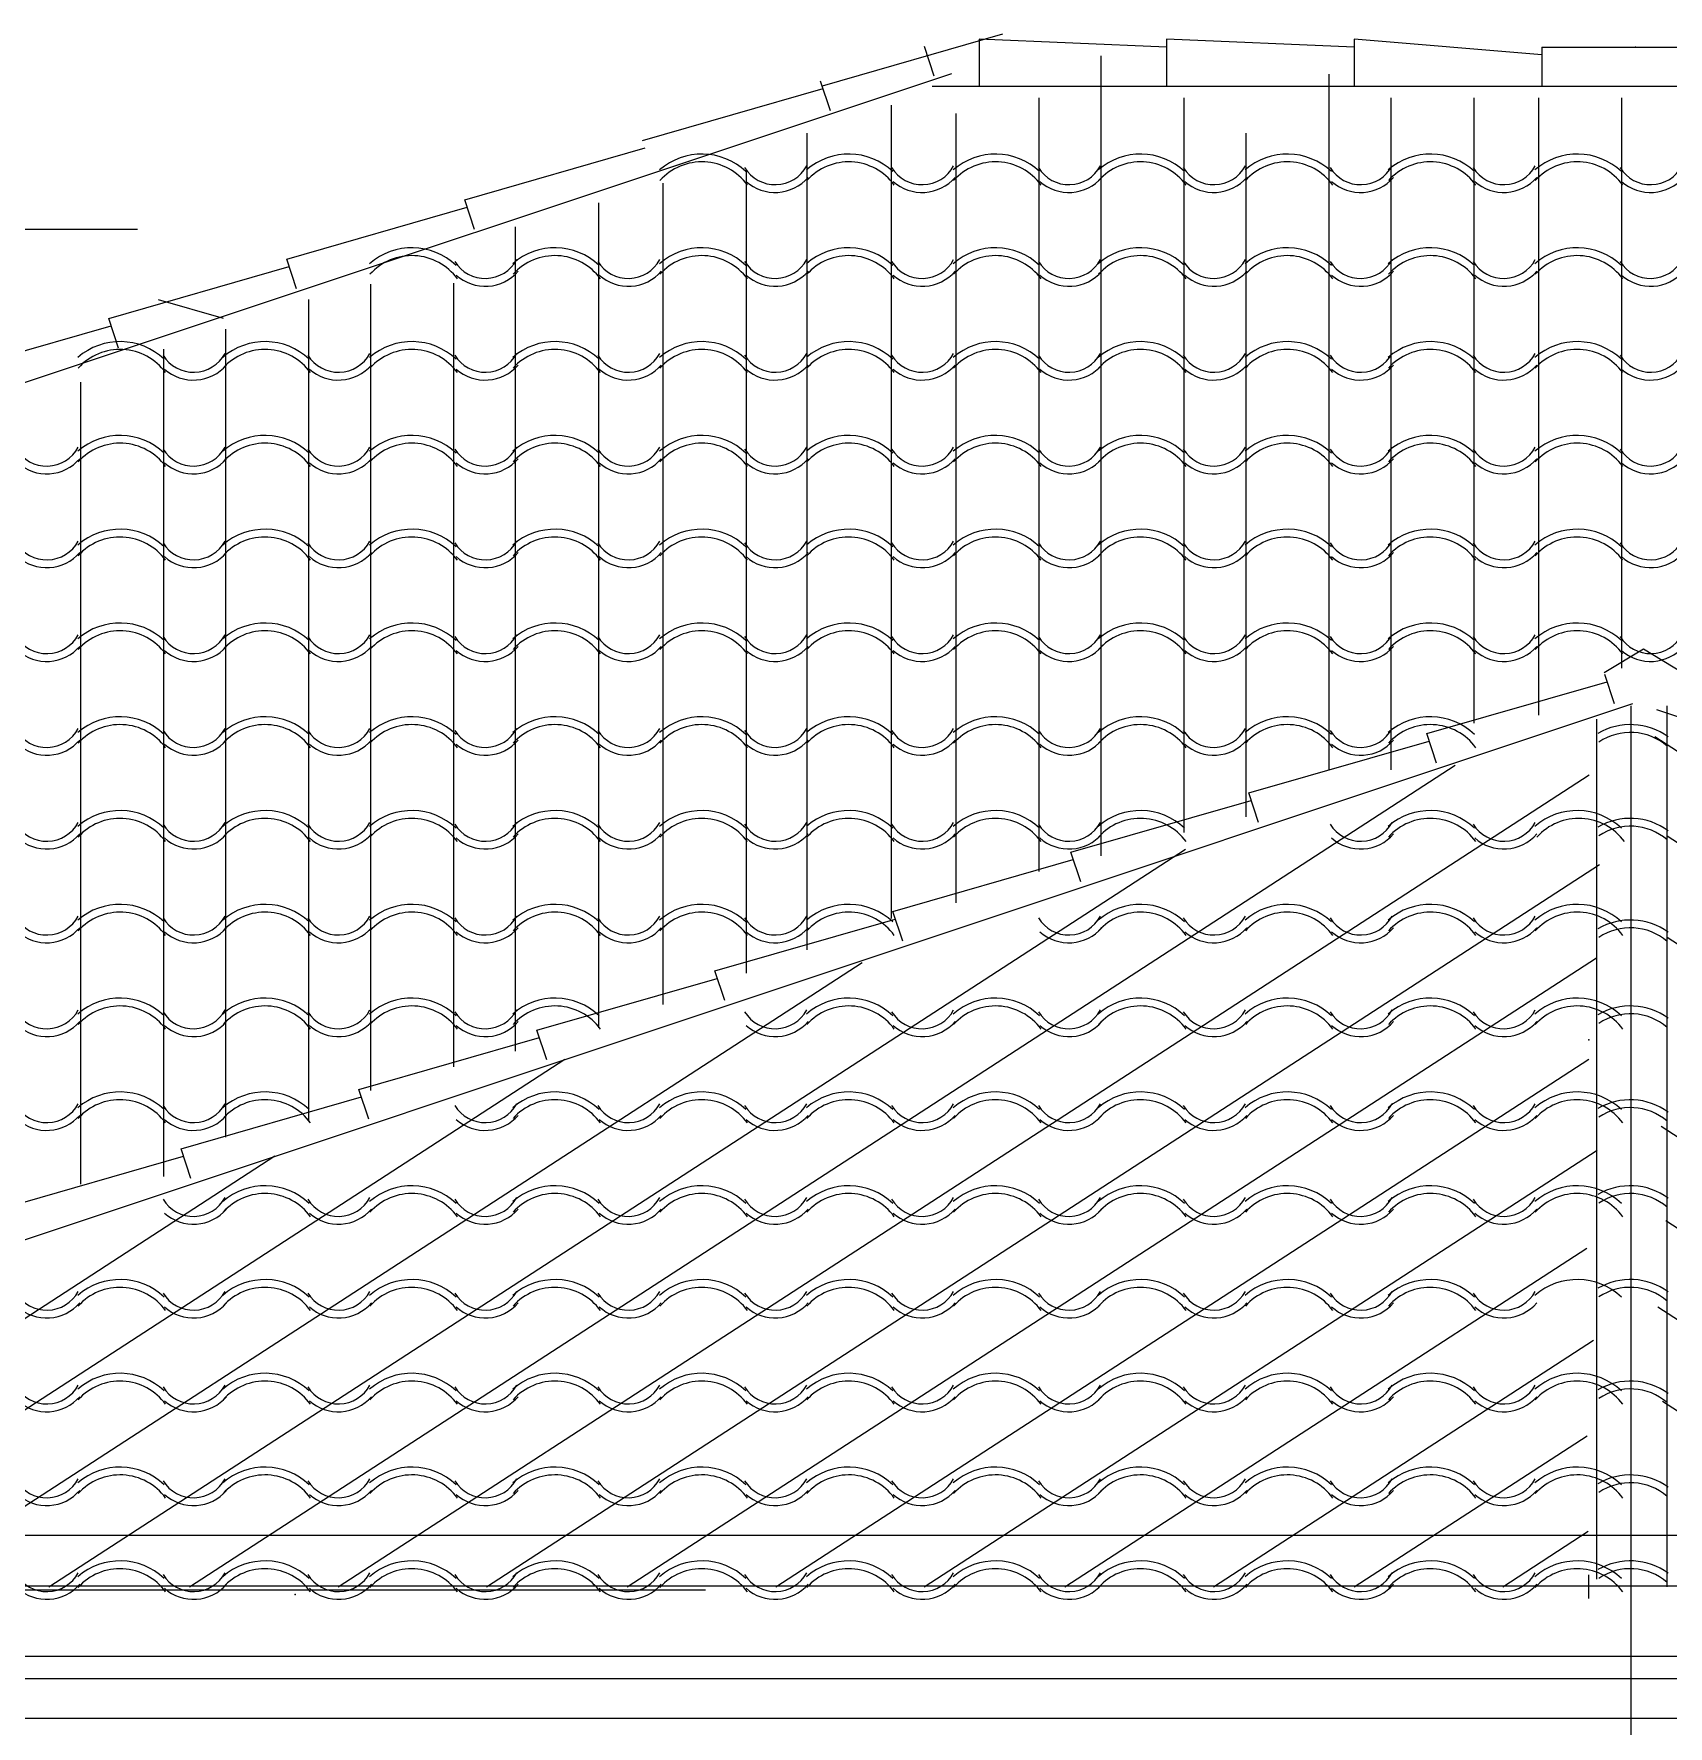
# Model space of a CAD drawing. Extents: x -92740 to -63661, y -15771 to -4391.
# Drawn here: x -90605.4 to -90448.6, y -9656 to -9493.6 of the extents above; entities that cross this region are included whole.
import ezdxf

# ---------------------------------------------------------------- set-up
doc = ezdxf.new("R2010")
doc.units = 0
doc.header["$MEASUREMENT"] = 0
doc.layers.add('ELEVATIONS', color=7, linetype='Continuous')
doc.layers.add('ROOFTILE', color=7, linetype='Continuous')

msp = doc.modelspace()

# ---------------------------------------------------------------- linework, layer by layer
at = {"layer": 'ELEVATIONS', "color": 1, "linetype": 'Continuous', "ltscale": 18}
for p, q in [((-90529.78, -9498.6), (-90512.46, -9493.62)), ((-90519.04, -9497.68), (-90519.99, -9494.83)), ((-90496.75, -9494.89), (-90514.75, -9494.14)), ((-90514.75, -9494.14), (-90514.75, -9498.64)), ((-90478.75, -9494.89), (-90496.75, -9494.14)), ((-90496.75, -9494.14), (-90496.75, -9498.64)), ((-90460.75, -9495.64), (-90478.75, -9494.14)), ((-90478.75, -9494.14), (-90478.75, -9498.64)), ((-90460.75, -9494.89), (-90442.75, -9494.89)), ((-90460.75, -9494.89), (-90460.75, -9498.64)), ((-90954.97, -9643.28), (-90517.37, -9497.42)), ((-90529, -9501), (-90529.95, -9498.16)), ((-90547.03, -9503.85), (-90529.71, -9498.87)), ((-90519.25, -9498.64), (-90412, -9498.64)), ((-90564.1, -9509.54), (-90546.79, -9504.56)), ((-90563.15, -9512.39), (-90564.1, -9509.54)), ((-90581.18, -9515.23), (-90563.86, -9510.25)), ((-90598.25, -9520.92), (-90580.94, -9515.94)), ((-90580.23, -9518.08), (-90581.18, -9515.23)), ((-90587.25, -9520.92), (-90593.49, -9519.13)), ((-90597.31, -9523.77), (-90598.25, -9520.92)), ((-90615.33, -9526.62), (-90598.02, -9521.64)), ((-90454.75, -9554.89), (-90451, -9552.64)), ((-90451, -9552.64), (-90447.25, -9554.89)), ((-90453.76, -9557.92), (-90454.71, -9555.08)), ((-90471.79, -9560.77), (-90454.47, -9555.79)), ((-90708.22, -9643.28), (-90452, -9557.88)), ((-90452.21, -9558.1), (-90452.21, -9797.4)), ((-90448.75, -9558.1), (-90448.75, -9642.64)), ((-90455.5, -9559.39), (-90455.5, -9641.89)), ((-90359.92, -9588.4), (-90449.7, -9558.48)), ((-90488.86, -9566.46), (-90471.55, -9561.48)), ((-90470.84, -9563.61), (-90471.79, -9560.77)), ((-90487.92, -9569.31), (-90488.86, -9566.46)), ((-90505.94, -9572.15), (-90488.63, -9567.17)), ((-90523.02, -9577.84), (-90505.7, -9572.86)), ((-90504.99, -9575), (-90505.94, -9572.15)), ((-90540.09, -9583.54), (-90522.78, -9578.56)), ((-90522.07, -9580.69), (-90523.02, -9577.84)), ((-90557.17, -9589.23), (-90539.86, -9584.25)), ((-90539.14, -9586.38), (-90540.09, -9583.54)), ((-90574.25, -9594.92), (-90556.93, -9589.94)), ((-90556.22, -9592.08), (-90557.17, -9589.23)), ((-90591.32, -9600.61), (-90574.01, -9595.63)), ((-90573.3, -9597.77), (-90574.25, -9594.92)), ((-90608.4, -9606.31), (-90591.09, -9601.32)), ((-90590.37, -9603.46), (-90591.32, -9600.61)), ((-90356.22, -9642.57), (-90952.75, -9642.57)), ((-90356.22, -9649.31), (-90949.75, -9649.31)), ((-90946.74, -9651.44), (-90356.22, -9651.44)), ((-90356.22, -9655.27), (-90943, -9655.27))]:
    msp.add_line(p, q, dxfattribs=at)
at = {"layer": 'ELEVATIONS', "color": 1, "linetype": 'Continuous', "ltscale": 12}
msp.add_line((-90595.5, -9512.39), (-90682.5, -9512.39), dxfattribs=at)
at = {"layer": 'ELEVATIONS', "color": 7, "linetype": 'Continuous', "ltscale": 18}
for p, q in [((-90356.72, -9621.56), (-90449.89, -9561.08)), ((-90590.5, -9642.64), (-90469.05, -9563.8)), ((-90576.25, -9642.64), (-90456.2, -9564.71)), ((-90357.11, -9630.07), (-90448.73, -9570.6)), ((-90604, -9642.64), (-90494.95, -9571.85)), ((-90562, -9642.64), (-90455.22, -9573.32)), ((-90358.16, -9639.13), (-90448.72, -9580.34)), ((-90548.5, -9642.64), (-90455.51, -9582.27)), ((-90618.25, -9642.64), (-90525.95, -9582.72)), ((-90632.5, -9642.64), (-90554.49, -9592)), ((-90534.25, -9642.64), (-90456.24, -9592)), ((-90381.25, -9642.64), (-90449.29, -9598.47)), ((-90646, -9642.64), (-90582.31, -9601.29)), ((-90520, -9642.64), (-90455.44, -9600.73)), ((-90394.75, -9642.64), (-90448.84, -9607.52)), ((-90506.5, -9642.64), (-90456.42, -9610.13)), ((-90408.25, -9642.64), (-90449.6, -9615.79)), ((-90492.25, -9642.64), (-90455.78, -9618.96)), ((-90421.75, -9642.64), (-90449.15, -9624.85)), ((-90478.75, -9642.64), (-90456.41, -9628.14)), ((-90464.5, -9642.64), (-90456.3, -9637.31))]:
    msp.add_line(p, q, dxfattribs=at)
at = {"layer": 'ELEVATIONS', "color": 2, "linetype": 'Continuous', "ltscale": 18}
for p, q in [((-91067.19, -9637.67), (-89994.25, -9637.67)), ((-91081.72, -9642.92), (-90541, -9642.92))]:
    msp.add_line(p, q, dxfattribs=at)
at = {"layer": 'ELEVATIONS', "color": 1, "linetype": 'Continuous', "ltscale": 18}
for p in [(-90451.75, -9494.89), (-90456.25, -9590.14), (-90580.38, -9643.39)]:
    msp.add_point(p, dxfattribs=at)
at = {"layer": 'ROOFTILE', "color": 7, "linetype": 'Continuous', "ltscale": 18}
for p, q in [((-90503.03, -9572.5), (-90503.03, -9495.74)), ((-90481.15, -9564.25), (-90481.15, -9497.5)), ((-90508.97, -9574), (-90508.97, -9499.75)), ((-90495.06, -9570.25), (-90495.06, -9499.75)), ((-90475.21, -9564.25), (-90475.21, -9499.75)), ((-90467.24, -9559.75), (-90467.24, -9499.75)), ((-90461.04, -9559), (-90461.04, -9499.75)), ((-90453.07, -9554.5), (-90453.07, -9499.75)), ((-90523.14, -9578.5), (-90523.14, -9500.46)), ((-90516.94, -9577), (-90516.94, -9501.25)), ((-90531.25, -9581.5), (-90531.25, -9503.16)), ((-90489.12, -9568.75), (-90489.12, -9503.15)), ((-90545.04, -9586.75), (-90545.04, -9507.94)), ((-90537.07, -9583.75), (-90537.07, -9506.71)), ((-90551.24, -9589), (-90551.24, -9509.82)), ((-90559.21, -9591.25), (-90559.21, -9512.15)), ((-90573.12, -9595), (-90573.12, -9517.65)), ((-90565.15, -9592.75), (-90565.15, -9517.54)), ((-90579.06, -9598), (-90579.06, -9519.1)), ((-90587.03, -9599.5), (-90587.03, -9521.94)), ((-90592.97, -9603.25), (-90592.97, -9523.86)), ((-90600.94, -9604), (-90600.94, -9527.04)), ((-90456.25, -9643.75), (-90456.25, -9641.5))]:
    msp.add_line(p, q, dxfattribs=at)
for centre, radius, start, end in [((-90541.35, -9511.31), 6.16, 46.5154, 131.1465), ((-90541.35, -9511.31), 5.41, 36.0644, 138.0128), ((-90534.31, -9504.65), 3.44, 211.6504, 331.6052), ((-90527.25, -9511.31), 6.16, 46.5154, 131.1465), ((-90527.25, -9511.31), 5.41, 36.0644, 138.0128), ((-90520.21, -9504.65), 3.44, 211.6504, 331.6052), ((-90513.17, -9511.31), 6.16, 46.5154, 131.1465), ((-90513.17, -9511.31), 5.41, 36.0644, 138.0128), ((-90506.12, -9504.65), 3.44, 211.6504, 331.6052), ((-90499.26, -9511.31), 6.16, 46.5154, 131.1465), ((-90499.26, -9511.31), 5.41, 36.0644, 138.0128), ((-90492.22, -9504.65), 3.44, 211.6504, 331.6052), ((-90485.17, -9511.31), 6.16, 46.5154, 131.1465), ((-90485.17, -9511.31), 5.41, 36.0644, 138.0128), ((-90478.13, -9504.65), 3.44, 211.6504, 331.6052), ((-90471.44, -9511.31), 6.16, 46.5154, 131.1465), ((-90471.44, -9511.31), 5.41, 36.0644, 138.0128), ((-90464.4, -9504.65), 3.44, 211.6504, 331.6052), ((-90457.35, -9511.31), 6.16, 46.5154, 131.1465), ((-90457.35, -9511.31), 5.41, 36.0644, 138.0128), ((-90450.31, -9504.65), 3.44, 211.6504, 331.6052), ((-90534.31, -9504.65), 4.19, 228.3381, 319.0707), ((-90520.21, -9504.65), 4.19, 228.3381, 319.0707), ((-90506.12, -9504.65), 4.19, 228.3381, 319.0707), ((-90492.22, -9504.65), 4.19, 228.3381, 319.0707), ((-90478.13, -9504.65), 4.19, 228.3381, 319.0707), ((-90464.4, -9504.65), 4.19, 228.3381, 319.0707), ((-90450.31, -9504.65), 4.19, 228.3381, 319.0707), ((-90569.17, -9520.31), 6.16, 46.5154, 131.1465), ((-90555.44, -9520.31), 6.16, 46.5154, 131.1465), ((-90541.35, -9520.31), 6.16, 46.5154, 131.1465), ((-90527.25, -9520.31), 6.16, 46.5154, 131.1465), ((-90513.17, -9520.31), 6.16, 46.5154, 131.1465), ((-90499.26, -9520.31), 6.16, 46.5154, 131.1465), ((-90485.17, -9520.31), 6.16, 46.5154, 131.1465), ((-90471.44, -9520.31), 6.16, 46.5154, 131.1465), ((-90457.35, -9520.31), 6.16, 46.5154, 131.1465), ((-90569.17, -9520.31), 5.41, 36.0644, 138.0128), ((-90562.13, -9513.65), 3.44, 211.6504, 331.6052), ((-90555.44, -9520.31), 5.41, 36.0644, 138.0128), ((-90548.4, -9513.65), 3.44, 211.6504, 331.6052), ((-90541.35, -9520.31), 5.41, 36.0644, 138.0128), ((-90534.31, -9513.65), 3.44, 211.6504, 331.6052), ((-90527.25, -9520.31), 5.41, 36.0644, 138.0128), ((-90520.21, -9513.65), 3.44, 211.6504, 331.6052), ((-90513.17, -9520.31), 5.41, 36.0644, 138.0128), ((-90506.12, -9513.65), 3.44, 211.6504, 331.6052), ((-90499.26, -9520.31), 5.41, 36.0644, 138.0128), ((-90492.22, -9513.65), 3.44, 211.6504, 331.6052), ((-90485.17, -9520.31), 5.41, 36.0644, 138.0128), ((-90478.13, -9513.65), 3.44, 211.6504, 331.6052), ((-90471.44, -9520.31), 5.41, 36.0644, 138.0128), ((-90464.4, -9513.65), 3.44, 211.6504, 331.6052), ((-90457.35, -9520.31), 5.41, 36.0644, 138.0128), ((-90450.31, -9513.65), 3.44, 211.6504, 331.6052), ((-90562.13, -9513.65), 4.19, 228.3381, 319.0707), ((-90548.4, -9513.65), 4.19, 228.3381, 319.0707), ((-90534.31, -9513.65), 4.19, 228.3381, 319.0707), ((-90520.21, -9513.65), 4.19, 228.3381, 319.0707), ((-90506.12, -9513.65), 4.19, 228.3381, 319.0707), ((-90492.22, -9513.65), 4.19, 228.3381, 319.0707), ((-90478.13, -9513.65), 4.19, 228.3381, 319.0707), ((-90464.4, -9513.65), 4.19, 228.3381, 319.0707), ((-90450.31, -9513.65), 4.19, 228.3381, 319.0707), ((-90597.17, -9529.31), 6.16, 46.5154, 131.1465), ((-90597.17, -9529.31), 5.41, 36.0644, 138.0128), ((-90583.26, -9529.31), 6.16, 46.5154, 131.1465), ((-90583.26, -9529.31), 5.41, 36.0644, 138.0128), ((-90569.17, -9529.31), 6.16, 46.5154, 131.1465), ((-90569.17, -9529.31), 5.41, 36.0644, 138.0128), ((-90555.44, -9529.31), 6.16, 46.5154, 131.1465), ((-90555.44, -9529.31), 5.41, 36.0644, 138.0128), ((-90541.35, -9529.31), 6.16, 46.5154, 131.1465), ((-90541.35, -9529.31), 5.41, 36.0644, 138.0128), ((-90527.25, -9529.31), 6.16, 46.5154, 131.1465), ((-90527.25, -9529.31), 5.41, 36.0644, 138.0128), ((-90513.17, -9529.31), 6.16, 46.5154, 131.1465), ((-90513.17, -9529.31), 5.41, 36.0644, 138.0128), ((-90499.26, -9529.31), 6.16, 46.5154, 131.1465), ((-90499.26, -9529.31), 5.41, 36.0644, 138.0128), ((-90485.17, -9529.31), 6.16, 46.5154, 131.1465), ((-90485.17, -9529.31), 5.41, 36.0644, 138.0128), ((-90471.44, -9529.31), 6.16, 46.5154, 131.1465), ((-90471.44, -9529.31), 5.41, 36.0644, 138.0128), ((-90457.35, -9529.31), 6.16, 46.5154, 131.1465), ((-90457.35, -9529.31), 5.41, 36.0644, 138.0128), ((-90590.12, -9522.65), 3.44, 211.6504, 331.6052), ((-90590.12, -9522.65), 4.19, 228.3381, 319.0707), ((-90576.22, -9522.65), 3.44, 211.6504, 331.6052), ((-90576.22, -9522.65), 4.19, 228.3381, 319.0707), ((-90562.13, -9522.65), 3.44, 211.6504, 331.6052), ((-90562.13, -9522.65), 4.19, 228.3381, 319.0707), ((-90548.4, -9522.65), 3.44, 211.6504, 331.6052), ((-90548.4, -9522.65), 4.19, 228.3381, 319.0707), ((-90534.31, -9522.65), 3.44, 211.6504, 331.6052), ((-90534.31, -9522.65), 4.19, 228.3381, 319.0707), ((-90520.21, -9522.65), 3.44, 211.6504, 331.6052), ((-90520.21, -9522.65), 4.19, 228.3381, 319.0707), ((-90506.12, -9522.65), 3.44, 211.6504, 331.6052), ((-90506.12, -9522.65), 4.19, 228.3381, 319.0707), ((-90492.22, -9522.65), 3.44, 211.6504, 331.6052), ((-90492.22, -9522.65), 4.19, 228.3381, 319.0707), ((-90478.13, -9522.65), 3.44, 211.6504, 331.6052), ((-90478.13, -9522.65), 4.19, 228.3381, 319.0707), ((-90464.4, -9522.65), 3.44, 211.6504, 331.6052), ((-90464.4, -9522.65), 4.19, 228.3381, 319.0707), ((-90450.31, -9522.65), 3.44, 211.6504, 331.6052), ((-90450.31, -9522.65), 4.19, 228.3381, 319.0707), ((-90597.17, -9538.31), 6.16, 46.5154, 131.1465), ((-90583.26, -9538.31), 6.16, 46.5154, 131.1465), ((-90569.17, -9538.31), 6.16, 46.5154, 131.1465), ((-90555.44, -9538.31), 6.16, 46.5154, 131.1465), ((-90541.35, -9538.31), 6.16, 46.5154, 131.1465), ((-90527.25, -9538.31), 6.16, 46.5154, 131.1465), ((-90513.17, -9538.31), 6.16, 46.5154, 131.1465), ((-90499.26, -9538.31), 6.16, 46.5154, 131.1465), ((-90485.17, -9538.31), 6.16, 46.5154, 131.1465), ((-90471.44, -9538.31), 6.16, 46.5154, 131.1465), ((-90457.35, -9538.31), 6.16, 46.5154, 131.1465), ((-90604.21, -9531.65), 3.44, 211.6504, 331.6052), ((-90597.17, -9538.31), 5.41, 36.0644, 138.0128), ((-90590.12, -9531.65), 3.44, 211.6504, 331.6052), ((-90583.26, -9538.31), 5.41, 36.0644, 138.0128), ((-90576.22, -9531.65), 3.44, 211.6504, 331.6052), ((-90569.17, -9538.31), 5.41, 36.0644, 138.0128), ((-90562.13, -9531.65), 3.44, 211.6504, 331.6052), ((-90555.44, -9538.31), 5.41, 36.0644, 138.0128), ((-90548.4, -9531.65), 3.44, 211.6504, 331.6052), ((-90541.35, -9538.31), 5.41, 36.0644, 138.0128), ((-90534.31, -9531.65), 3.44, 211.6504, 331.6052), ((-90527.25, -9538.31), 5.41, 36.0644, 138.0128), ((-90520.21, -9531.65), 3.44, 211.6504, 331.6052), ((-90513.17, -9538.31), 5.41, 36.0644, 138.0128), ((-90506.12, -9531.65), 3.44, 211.6504, 331.6052), ((-90499.26, -9538.31), 5.41, 36.0644, 138.0128), ((-90492.22, -9531.65), 3.44, 211.6504, 331.6052), ((-90485.17, -9538.31), 5.41, 36.0644, 138.0128), ((-90478.13, -9531.65), 3.44, 211.6504, 331.6052), ((-90471.44, -9538.31), 5.41, 36.0644, 138.0128), ((-90464.4, -9531.65), 3.44, 211.6504, 331.6052), ((-90457.35, -9538.31), 5.41, 36.0644, 138.0128), ((-90450.31, -9531.65), 3.44, 211.6504, 331.6052), ((-90604.21, -9531.65), 4.19, 228.3381, 319.0707), ((-90590.12, -9531.65), 4.19, 228.3381, 319.0707), ((-90576.22, -9531.65), 4.19, 228.3381, 319.0707), ((-90562.13, -9531.65), 4.19, 228.3381, 319.0707), ((-90548.4, -9531.65), 4.19, 228.3381, 319.0707), ((-90534.31, -9531.65), 4.19, 228.3381, 319.0707), ((-90520.21, -9531.65), 4.19, 228.3381, 319.0707), ((-90506.12, -9531.65), 4.19, 228.3381, 319.0707), ((-90492.22, -9531.65), 4.19, 228.3381, 319.0707), ((-90478.13, -9531.65), 4.19, 228.3381, 319.0707), ((-90464.4, -9531.65), 4.19, 228.3381, 319.0707), ((-90450.31, -9531.65), 4.19, 228.3381, 319.0707), ((-90597.17, -9547.31), 6.16, 46.5154, 131.1465), ((-90597.17, -9547.31), 5.41, 36.0644, 138.0128), ((-90583.26, -9547.31), 6.16, 46.5154, 131.1465), ((-90583.26, -9547.31), 5.41, 36.0644, 138.0128), ((-90569.17, -9547.31), 6.16, 46.5154, 131.1465), ((-90569.17, -9547.31), 5.41, 36.0644, 138.0128), ((-90555.44, -9547.31), 6.16, 46.5154, 131.1465), ((-90555.44, -9547.31), 5.41, 36.0644, 138.0128), ((-90541.35, -9547.31), 6.16, 46.5154, 131.1465), ((-90541.35, -9547.31), 5.41, 36.0644, 138.0128), ((-90527.25, -9547.31), 6.16, 46.5154, 131.1465), ((-90527.25, -9547.31), 5.41, 36.0644, 138.0128), ((-90513.17, -9547.31), 6.16, 46.5154, 131.1465), ((-90513.17, -9547.31), 5.41, 36.0644, 138.0128), ((-90499.26, -9547.31), 6.16, 46.5154, 131.1465), ((-90499.26, -9547.31), 5.41, 36.0644, 138.0128), ((-90485.17, -9547.31), 6.16, 46.5154, 131.1465), ((-90485.17, -9547.31), 5.41, 36.0644, 138.0128), ((-90471.44, -9547.31), 6.16, 46.5154, 131.1465), ((-90471.44, -9547.31), 5.41, 36.0644, 138.0128), ((-90457.35, -9547.31), 6.16, 46.5154, 131.1465), ((-90457.35, -9547.31), 5.41, 36.0644, 138.0128), ((-90604.21, -9540.65), 3.44, 211.6504, 331.6052), ((-90604.21, -9540.65), 4.19, 228.3381, 319.0707), ((-90590.12, -9540.65), 3.44, 211.6504, 331.6052), ((-90590.12, -9540.65), 4.19, 228.3381, 319.0707), ((-90576.22, -9540.65), 3.44, 211.6504, 331.6052), ((-90576.22, -9540.65), 4.19, 228.3381, 319.0707), ((-90562.13, -9540.65), 3.44, 211.6504, 331.6052), ((-90562.13, -9540.65), 4.19, 228.3381, 319.0707), ((-90548.4, -9540.65), 3.44, 211.6504, 331.6052), ((-90548.4, -9540.65), 4.19, 228.3381, 319.0707), ((-90534.31, -9540.65), 3.44, 211.6504, 331.6052), ((-90534.31, -9540.65), 4.19, 228.3381, 319.0707), ((-90520.21, -9540.65), 3.44, 211.6504, 331.6052), ((-90520.21, -9540.65), 4.19, 228.3381, 319.0707), ((-90506.12, -9540.65), 3.44, 211.6504, 331.6052), ((-90506.12, -9540.65), 4.19, 228.3381, 319.0707), ((-90492.22, -9540.65), 3.44, 211.6504, 331.6052), ((-90492.22, -9540.65), 4.19, 228.3381, 319.0707), ((-90478.13, -9540.65), 3.44, 211.6504, 331.6052), ((-90478.13, -9540.65), 4.19, 228.3381, 319.0707), ((-90464.4, -9540.65), 3.44, 211.6504, 331.6052), ((-90464.4, -9540.65), 4.19, 228.3381, 319.0707), ((-90450.31, -9540.65), 3.44, 211.6504, 331.6052), ((-90450.31, -9540.65), 4.19, 228.3381, 319.0707), ((-90597.17, -9556.31), 6.16, 46.5154, 131.1465), ((-90583.26, -9556.31), 6.16, 46.5154, 131.1465), ((-90569.17, -9556.31), 6.16, 46.5154, 131.1465), ((-90555.44, -9556.31), 6.16, 46.5154, 131.1465), ((-90541.35, -9556.31), 6.16, 46.5154, 131.1465), ((-90527.25, -9556.31), 6.16, 46.5154, 131.1465), ((-90513.17, -9556.31), 6.16, 46.5154, 131.1465), ((-90499.26, -9556.31), 6.16, 46.5154, 131.1465), ((-90485.17, -9556.31), 6.16, 46.5154, 131.1465), ((-90471.44, -9556.31), 6.16, 46.5154, 131.1465), ((-90457.35, -9556.31), 6.16, 46.5154, 131.1465), ((-90604.21, -9549.65), 3.44, 211.6504, 331.6052), ((-90597.17, -9556.31), 5.41, 36.0644, 138.0128), ((-90590.12, -9549.65), 3.44, 211.6504, 331.6052), ((-90583.26, -9556.31), 5.41, 36.0644, 138.0128), ((-90576.22, -9549.65), 3.44, 211.6504, 331.6052), ((-90569.17, -9556.31), 5.41, 36.0644, 138.0128), ((-90562.13, -9549.65), 3.44, 211.6504, 331.6052), ((-90555.44, -9556.31), 5.41, 36.0644, 138.0128), ((-90548.4, -9549.65), 3.44, 211.6504, 331.6052), ((-90541.35, -9556.31), 5.41, 36.0644, 138.0128), ((-90534.31, -9549.65), 3.44, 211.6504, 331.6052), ((-90527.25, -9556.31), 5.41, 36.0644, 138.0128), ((-90520.21, -9549.65), 3.44, 211.6504, 331.6052), ((-90513.17, -9556.31), 5.41, 36.0644, 138.0128), ((-90506.12, -9549.65), 3.44, 211.6504, 331.6052), ((-90499.26, -9556.31), 5.41, 36.0644, 138.0128), ((-90492.22, -9549.65), 3.44, 211.6504, 331.6052), ((-90485.17, -9556.31), 5.41, 36.0644, 138.0128), ((-90478.13, -9549.65), 3.44, 211.6504, 331.6052), ((-90471.44, -9556.31), 5.41, 36.0644, 138.0128), ((-90464.4, -9549.65), 3.44, 211.6504, 331.6052), ((-90457.35, -9556.31), 5.41, 36.0644, 138.0128), ((-90450.31, -9549.65), 3.44, 211.6504, 331.6052), ((-90604.21, -9549.65), 4.19, 228.3381, 319.0707), ((-90590.12, -9549.65), 4.19, 228.3381, 319.0707), ((-90576.22, -9549.65), 4.19, 228.3381, 319.0707), ((-90562.13, -9549.65), 4.19, 228.3381, 319.0707), ((-90548.4, -9549.65), 4.19, 228.3381, 319.0707), ((-90534.31, -9549.65), 4.19, 228.3381, 319.0707), ((-90520.21, -9549.65), 4.19, 228.3381, 319.0707), ((-90506.12, -9549.65), 4.19, 228.3381, 319.0707), ((-90492.22, -9549.65), 4.19, 228.3381, 319.0707), ((-90478.13, -9549.65), 4.19, 228.3381, 319.0707), ((-90464.4, -9549.65), 4.19, 228.3381, 319.0707), ((-90450.31, -9549.65), 4.19, 228.3381, 319.0707), ((-90597.17, -9565.31), 6.16, 46.5154, 131.1465), ((-90597.17, -9565.31), 5.41, 36.0644, 138.0128), ((-90583.26, -9565.31), 6.16, 46.5154, 131.1465), ((-90583.26, -9565.31), 5.41, 36.0644, 138.0128), ((-90569.17, -9565.31), 6.16, 46.5154, 131.1465), ((-90569.17, -9565.31), 5.41, 36.0644, 138.0128), ((-90555.44, -9565.31), 6.16, 46.5154, 131.1465), ((-90555.44, -9565.31), 5.41, 36.0644, 138.0128), ((-90541.35, -9565.31), 6.16, 46.5154, 131.1465), ((-90541.35, -9565.31), 5.41, 36.0644, 138.0128), ((-90527.25, -9565.31), 6.16, 46.5154, 131.1465), ((-90527.25, -9565.31), 5.41, 36.0644, 138.0128), ((-90513.17, -9565.31), 6.16, 46.5154, 131.1465), ((-90513.17, -9565.31), 5.41, 36.0644, 138.0128), ((-90499.26, -9565.31), 6.16, 46.5154, 131.1465), ((-90499.26, -9565.31), 5.41, 36.0644, 138.0128), ((-90485.17, -9565.31), 6.16, 46.5154, 131.1465), ((-90485.17, -9565.31), 5.41, 36.0644, 138.0128), ((-90471.44, -9565.31), 6.16, 46.5154, 131.1465), ((-90471.44, -9565.31), 5.41, 36.0644, 138.0128), ((-90452.25, -9566.06), 6.16, 53.9261, 120.2721), ((-90604.21, -9558.65), 3.44, 211.6504, 331.6052), ((-90604.21, -9558.65), 4.19, 228.3381, 319.0707), ((-90590.12, -9558.65), 3.44, 211.6504, 331.6052), ((-90590.12, -9558.65), 4.19, 228.3381, 319.0707), ((-90576.22, -9558.65), 3.44, 211.6504, 331.6052), ((-90576.22, -9558.65), 4.19, 228.3381, 319.0707), ((-90562.13, -9558.65), 3.44, 211.6504, 331.6052), ((-90562.13, -9558.65), 4.19, 228.3381, 319.0707), ((-90548.4, -9558.65), 3.44, 211.6504, 331.6052), ((-90548.4, -9558.65), 4.19, 228.3381, 319.0707), ((-90534.31, -9558.65), 3.44, 211.6504, 331.6052), ((-90534.31, -9558.65), 4.19, 228.3381, 319.0707), ((-90520.21, -9558.65), 3.44, 211.6504, 331.6052), ((-90520.21, -9558.65), 4.19, 228.3381, 319.0707), ((-90506.12, -9558.65), 3.44, 211.6504, 331.6052), ((-90506.12, -9558.65), 4.19, 228.3381, 319.0707), ((-90492.22, -9558.65), 3.44, 211.6504, 331.6052), ((-90492.22, -9558.65), 4.19, 228.3381, 319.0707), ((-90478.13, -9558.65), 3.44, 211.6504, 331.6052), ((-90478.13, -9558.65), 4.19, 228.3381, 319.0707), ((-90452.25, -9566.06), 5.41, 49.2031, 124.0078), ((-90604.21, -9567.65), 3.44, 211.6504, 331.6052), ((-90597.17, -9574.31), 6.16, 46.5154, 131.1465), ((-90597.17, -9574.31), 5.41, 36.0644, 138.0128), ((-90590.12, -9567.65), 3.44, 211.6504, 331.6052), ((-90583.26, -9574.31), 6.16, 46.5154, 131.1465), ((-90583.26, -9574.31), 5.41, 36.0644, 138.0128), ((-90576.22, -9567.65), 3.44, 211.6504, 331.6052), ((-90569.17, -9574.31), 6.16, 46.5154, 131.1465), ((-90569.17, -9574.31), 5.41, 36.0644, 138.0128), ((-90562.13, -9567.65), 3.44, 211.6504, 331.6052), ((-90555.44, -9574.31), 6.16, 46.5154, 131.1465), ((-90555.44, -9574.31), 5.41, 36.0644, 138.0128), ((-90548.4, -9567.65), 3.44, 211.6504, 331.6052), ((-90541.35, -9574.31), 6.16, 46.5154, 131.1465), ((-90541.35, -9574.31), 5.41, 36.0644, 138.0128), ((-90534.31, -9567.65), 3.44, 211.6504, 331.6052), ((-90527.25, -9574.31), 6.16, 46.5154, 131.1465), ((-90527.25, -9574.31), 5.41, 36.0644, 138.0128), ((-90520.21, -9567.65), 3.44, 211.6504, 331.6052), ((-90513.17, -9574.31), 6.16, 46.5154, 131.1465), ((-90513.17, -9574.31), 5.41, 36.0644, 138.0128), ((-90506.12, -9567.65), 3.44, 211.6504, 331.6052), ((-90499.26, -9574.31), 6.16, 46.5154, 131.1465), ((-90499.26, -9574.31), 5.41, 36.0644, 138.0128), ((-90478.13, -9567.65), 3.44, 211.6504, 331.6052), ((-90471.44, -9574.31), 6.16, 46.5154, 131.1465), ((-90471.44, -9574.31), 5.41, 36.0644, 138.0128), ((-90464.4, -9567.65), 3.44, 211.6504, 331.6052), ((-90457.35, -9574.31), 6.16, 46.5154, 131.1465), ((-90457.19, -9574.31), 5.41, 36.0644, 138.0128), ((-90452.25, -9575.06), 6.16, 53.9261, 120.2721), ((-90452.25, -9575.06), 5.41, 49.2031, 124.0078), ((-90604.21, -9567.65), 4.19, 228.3381, 319.0707), ((-90590.12, -9567.65), 4.19, 228.3381, 319.0707), ((-90576.22, -9567.65), 4.19, 228.3381, 319.0707), ((-90562.13, -9567.65), 4.19, 228.3381, 319.0707), ((-90548.4, -9567.65), 4.19, 228.3381, 319.0707), ((-90534.31, -9567.65), 4.19, 228.3381, 319.0707), ((-90520.21, -9567.65), 4.19, 228.3381, 319.0707), ((-90506.12, -9567.65), 4.19, 228.3381, 319.0707), ((-90478.13, -9567.65), 4.19, 228.3381, 319.0707), ((-90464.4, -9567.65), 4.19, 228.3381, 319.0707), ((-90597.17, -9583.31), 6.16, 46.5154, 131.1465), ((-90583.26, -9583.31), 6.16, 46.5154, 131.1465), ((-90569.17, -9583.31), 6.16, 46.5154, 131.1465), ((-90555.44, -9583.31), 6.16, 46.5154, 131.1465), ((-90541.35, -9583.31), 6.16, 46.5154, 131.1465), ((-90527.25, -9583.31), 6.16, 46.5154, 131.1465), ((-90499.26, -9583.31), 6.16, 46.5154, 131.1465), ((-90485.17, -9583.31), 6.16, 46.5154, 131.1465), ((-90471.44, -9583.31), 6.16, 46.5154, 131.1465), ((-90457.35, -9583.31), 6.16, 46.5154, 131.1465), ((-90604.21, -9576.65), 3.44, 211.6504, 331.6052), ((-90604.21, -9576.65), 4.19, 228.3381, 319.0707), ((-90597.17, -9583.31), 5.41, 36.0644, 138.0128), ((-90590.12, -9576.65), 3.44, 211.6504, 331.6052), ((-90590.12, -9576.65), 4.19, 228.3381, 319.0707), ((-90583.26, -9583.31), 5.41, 36.0644, 138.0128), ((-90576.22, -9576.65), 3.44, 211.6504, 331.6052), ((-90576.22, -9576.65), 4.19, 228.3381, 319.0707), ((-90569.17, -9583.31), 5.41, 36.0644, 138.0128), ((-90562.13, -9576.65), 3.44, 211.6504, 331.6052), ((-90562.13, -9576.65), 4.19, 228.3381, 319.0707), ((-90555.44, -9583.31), 5.41, 36.0644, 138.0128), ((-90548.4, -9576.65), 3.44, 211.6504, 331.6052), ((-90548.4, -9576.65), 4.19, 228.3381, 319.0707), ((-90541.35, -9583.31), 5.41, 36.0644, 138.0128), ((-90534.31, -9576.65), 3.44, 211.6504, 331.6052), ((-90534.31, -9576.65), 4.19, 228.3381, 319.0707), ((-90527.25, -9583.31), 5.41, 36.0644, 138.0128), ((-90506.12, -9576.65), 3.44, 211.6504, 331.6052), ((-90506.12, -9576.65), 4.19, 228.3381, 319.0707), ((-90499.26, -9583.31), 5.41, 36.0644, 138.0128), ((-90492.22, -9576.65), 3.44, 211.6504, 331.6052), ((-90492.22, -9576.65), 4.19, 228.3381, 319.0707), ((-90485.17, -9583.31), 5.41, 36.0644, 138.0128), ((-90478.13, -9576.65), 3.44, 211.6504, 331.6052), ((-90478.13, -9576.65), 4.19, 228.3381, 319.0707), ((-90471.44, -9583.31), 5.41, 36.0644, 138.0128), ((-90464.4, -9576.65), 3.44, 211.6504, 331.6052), ((-90464.4, -9576.65), 4.19, 228.3381, 319.0707), ((-90457.35, -9583.31), 5.41, 36.0644, 138.0128), ((-90452.25, -9584.81), 6.16, 53.9261, 120.2721), ((-90452.25, -9584.81), 5.41, 49.2031, 124.0078), ((-90604.21, -9585.65), 3.44, 211.6504, 331.6052), ((-90597.17, -9592.31), 6.16, 46.5154, 131.1465), ((-90597.17, -9592.31), 5.41, 36.0644, 138.0128), ((-90590.12, -9585.65), 3.44, 211.6504, 331.6052), ((-90583.26, -9592.31), 6.16, 46.5154, 131.1465), ((-90583.26, -9592.31), 5.41, 36.0644, 138.0128), ((-90576.22, -9585.65), 3.44, 211.6504, 331.6052), ((-90569.17, -9592.31), 6.16, 46.5154, 131.1465), ((-90569.17, -9592.31), 5.41, 36.0644, 138.0128), ((-90562.13, -9585.65), 3.44, 211.6504, 331.6052), ((-90555.44, -9592.31), 6.16, 46.5154, 131.1465), ((-90555.44, -9592.31), 5.41, 36.0644, 138.0128), ((-90534.31, -9585.65), 3.44, 211.6504, 331.6052), ((-90527.25, -9592.31), 6.16, 46.5154, 131.1465), ((-90527.25, -9592.31), 5.41, 36.0644, 138.0128), ((-90520.21, -9585.65), 3.44, 211.6504, 331.6052), ((-90513.17, -9592.31), 6.16, 46.5154, 131.1465), ((-90513.17, -9592.31), 5.41, 36.0644, 138.0128), ((-90506.12, -9585.65), 3.44, 211.6504, 331.6052), ((-90499.26, -9592.31), 6.16, 46.5154, 131.1465), ((-90499.26, -9592.31), 5.41, 36.0644, 138.0128), ((-90492.22, -9585.65), 3.44, 211.6504, 331.6052), ((-90485.17, -9592.31), 6.16, 46.5154, 131.1465), ((-90485.17, -9592.31), 5.41, 36.0644, 138.0128), ((-90478.13, -9585.65), 3.44, 211.6504, 331.6052), ((-90471.44, -9592.31), 6.16, 46.5154, 131.1465), ((-90471.44, -9592.31), 5.41, 36.0644, 138.0128), ((-90464.4, -9585.65), 3.44, 211.6504, 331.6052), ((-90457.35, -9592.31), 6.16, 46.5154, 131.1465), ((-90457.35, -9592.31), 5.41, 36.0644, 138.0128), ((-90452.25, -9593.06), 6.16, 53.9261, 120.2721), ((-90604.21, -9585.65), 4.19, 228.3381, 319.0707), ((-90590.12, -9585.65), 4.19, 228.3381, 319.0707), ((-90576.22, -9585.65), 4.19, 228.3381, 319.0707), ((-90562.13, -9585.65), 4.19, 228.3381, 319.0707), ((-90534.31, -9585.65), 4.19, 228.3381, 319.0707), ((-90520.21, -9585.65), 4.19, 228.3381, 319.0707), ((-90506.12, -9585.65), 4.19, 228.3381, 319.0707), ((-90492.22, -9585.65), 4.19, 228.3381, 319.0707), ((-90478.13, -9585.65), 4.19, 228.3381, 319.0707), ((-90464.4, -9585.65), 4.19, 228.3381, 319.0707), ((-90452.25, -9593.06), 5.41, 49.2031, 124.0078), ((-90597.17, -9601.31), 6.16, 46.5154, 131.1465), ((-90583.26, -9601.31), 6.16, 46.5154, 131.1465), ((-90555.44, -9601.31), 6.16, 46.5154, 131.1465), ((-90541.35, -9601.31), 6.16, 46.5154, 131.1465), ((-90527.25, -9601.31), 6.16, 46.5154, 131.1465), ((-90513.17, -9601.31), 6.16, 46.5154, 131.1465), ((-90499.26, -9601.31), 6.16, 46.5154, 131.1465), ((-90485.17, -9601.31), 6.16, 46.5154, 131.1465), ((-90471.44, -9601.31), 6.16, 46.5154, 131.1465), ((-90457.35, -9601.31), 6.16, 46.5154, 131.1465), ((-90604.21, -9594.65), 3.44, 211.6504, 331.6052), ((-90597.17, -9601.31), 5.41, 36.0644, 138.0128), ((-90590.12, -9594.65), 3.44, 211.6504, 331.6052), ((-90583.26, -9601.31), 5.41, 36.0644, 138.0128), ((-90562.13, -9594.65), 3.44, 211.6504, 331.6052), ((-90555.44, -9601.31), 5.41, 36.0644, 138.0128), ((-90548.4, -9594.65), 3.44, 211.6504, 331.6052), ((-90541.35, -9601.31), 5.41, 36.0644, 138.0128), ((-90534.31, -9594.65), 3.44, 211.6504, 331.6052), ((-90527.25, -9601.31), 5.41, 36.0644, 138.0128), ((-90520.21, -9594.65), 3.44, 211.6504, 331.6052), ((-90513.17, -9601.31), 5.41, 36.0644, 138.0128), ((-90506.12, -9594.65), 3.44, 211.6504, 331.6052), ((-90499.26, -9601.31), 5.41, 36.0644, 138.0128), ((-90492.22, -9594.65), 3.44, 211.6504, 331.6052), ((-90485.17, -9601.31), 5.41, 36.0644, 138.0128), ((-90478.13, -9594.65), 3.44, 211.6504, 331.6052), ((-90471.44, -9601.31), 5.41, 36.0644, 138.0128), ((-90464.4, -9594.65), 3.44, 211.6504, 331.6052), ((-90457.35, -9601.31), 5.41, 36.0644, 138.0128), ((-90452.25, -9602.06), 6.16, 53.9261, 120.2721), ((-90452.25, -9602.06), 5.41, 49.2031, 124.0078), ((-90604.21, -9594.65), 4.19, 228.3381, 319.0707), ((-90590.12, -9594.65), 4.19, 228.3381, 319.0707), ((-90562.13, -9594.65), 4.19, 228.3381, 319.0707), ((-90548.4, -9594.65), 4.19, 228.3381, 319.0707), ((-90534.31, -9594.65), 4.19, 228.3381, 319.0707), ((-90520.21, -9594.65), 4.19, 228.3381, 319.0707), ((-90506.12, -9594.65), 4.19, 228.3381, 319.0707), ((-90492.22, -9594.65), 4.19, 228.3381, 319.0707), ((-90478.13, -9594.65), 4.19, 228.3381, 319.0707), ((-90464.4, -9594.65), 4.19, 228.3381, 319.0707), ((-90590.12, -9603.65), 3.44, 211.6504, 331.6052), ((-90583.26, -9610.31), 6.16, 46.5154, 131.1465), ((-90583.26, -9610.31), 5.41, 36.0644, 138.0128), ((-90576.22, -9603.65), 3.44, 211.6504, 331.6052), ((-90569.17, -9610.31), 6.16, 46.5154, 131.1465), ((-90569.17, -9610.31), 5.41, 36.0644, 138.0128), ((-90562.13, -9603.65), 3.44, 211.6504, 331.6052), ((-90555.44, -9610.31), 6.16, 46.5154, 131.1465), ((-90555.44, -9610.31), 5.41, 36.0644, 138.0128), ((-90548.4, -9603.65), 3.44, 211.6504, 331.6052), ((-90541.35, -9610.31), 6.16, 46.5154, 131.1465), ((-90541.35, -9610.31), 5.41, 36.0644, 138.0128), ((-90534.31, -9603.65), 3.44, 211.6504, 331.6052), ((-90527.25, -9610.31), 6.16, 46.5154, 131.1465), ((-90527.25, -9610.31), 5.41, 36.0644, 138.0128), ((-90520.21, -9603.65), 3.44, 211.6504, 331.6052), ((-90513.17, -9610.31), 6.16, 46.5154, 131.1465), ((-90513.17, -9610.31), 5.41, 36.0644, 138.0128), ((-90506.12, -9603.65), 3.44, 211.6504, 331.6052), ((-90499.26, -9610.31), 6.16, 46.5154, 131.1465), ((-90499.26, -9610.31), 5.41, 36.0644, 138.0128), ((-90492.22, -9603.65), 3.44, 211.6504, 331.6052), ((-90485.17, -9610.31), 6.16, 46.5154, 131.1465), ((-90485.17, -9610.31), 5.41, 36.0644, 138.0128), ((-90478.13, -9603.65), 3.44, 211.6504, 331.6052), ((-90471.44, -9610.31), 6.16, 46.5154, 131.1465), ((-90471.44, -9610.31), 5.41, 36.0644, 138.0128), ((-90464.4, -9603.65), 3.44, 211.6504, 331.6052), ((-90457.35, -9610.31), 6.16, 46.5154, 131.1465), ((-90457.35, -9610.31), 5.41, 36.0644, 138.0128), ((-90452.25, -9610.31), 6.16, 53.9261, 120.2721), ((-90452.25, -9610.31), 5.41, 49.2031, 124.0078), ((-90590.12, -9603.65), 4.19, 228.3381, 319.0707), ((-90576.22, -9603.65), 4.19, 228.3381, 319.0707), ((-90562.13, -9603.65), 4.19, 228.3381, 319.0707), ((-90548.4, -9603.65), 4.19, 228.3381, 319.0707), ((-90534.31, -9603.65), 4.19, 228.3381, 319.0707), ((-90520.21, -9603.65), 4.19, 228.3381, 319.0707), ((-90506.12, -9603.65), 4.19, 228.3381, 319.0707), ((-90492.22, -9603.65), 4.19, 228.3381, 319.0707), ((-90478.13, -9603.65), 4.19, 228.3381, 319.0707), ((-90464.4, -9603.65), 4.19, 228.3381, 319.0707), ((-90597.17, -9619.31), 6.16, 46.5154, 131.1465), ((-90583.26, -9619.31), 6.16, 46.5154, 131.1465), ((-90569.17, -9619.31), 6.16, 46.5154, 131.1465), ((-90555.44, -9619.31), 6.16, 46.5154, 131.1465), ((-90541.35, -9619.31), 6.16, 46.5154, 131.1465), ((-90527.25, -9619.31), 6.16, 46.5154, 131.1465), ((-90513.17, -9619.31), 6.16, 46.5154, 131.1465), ((-90499.26, -9619.31), 6.16, 46.5154, 131.1465), ((-90485.17, -9619.31), 6.16, 46.5154, 131.1465), ((-90471.44, -9619.31), 6.16, 46.5154, 131.1465), ((-90457.35, -9619.31), 6.16, 46.5154, 131.1465), ((-90452.25, -9619.31), 6.16, 53.9261, 120.2721), ((-90604.21, -9612.65), 3.44, 211.6504, 331.6052), ((-90597.17, -9619.31), 5.41, 36.0644, 138.0128), ((-90590.12, -9612.65), 3.44, 211.6504, 331.6052), ((-90583.26, -9619.31), 5.41, 36.0644, 138.0128), ((-90576.22, -9612.65), 3.44, 211.6504, 331.6052), ((-90569.17, -9619.31), 5.41, 36.0644, 138.0128), ((-90562.13, -9612.65), 3.44, 211.6504, 331.6052), ((-90555.44, -9619.31), 5.41, 36.0644, 138.0128), ((-90548.4, -9612.65), 3.44, 211.6504, 331.6052), ((-90541.35, -9619.31), 5.41, 36.0644, 138.0128), ((-90534.31, -9612.65), 3.44, 211.6504, 331.6052), ((-90527.25, -9619.31), 5.41, 36.0644, 138.0128), ((-90520.21, -9612.65), 3.44, 211.6504, 331.6052), ((-90513.17, -9619.31), 5.41, 36.0644, 138.0128), ((-90506.12, -9612.65), 3.44, 211.6504, 331.6052), ((-90499.26, -9619.31), 5.41, 36.0644, 138.0128), ((-90492.22, -9612.65), 3.44, 211.6504, 331.6052), ((-90485.17, -9619.31), 5.41, 36.0644, 138.0128), ((-90478.13, -9612.65), 3.44, 211.6504, 331.6052), ((-90471.44, -9619.31), 5.41, 36.0644, 138.0128), ((-90464.4, -9612.65), 3.44, 211.6504, 331.6052), ((-90452.25, -9619.31), 5.41, 49.2031, 124.0078), ((-90604.21, -9612.65), 4.19, 228.3381, 319.0707), ((-90590.12, -9612.65), 4.19, 228.3381, 319.0707), ((-90576.22, -9612.65), 4.19, 228.3381, 319.0707), ((-90562.13, -9612.65), 4.19, 228.3381, 319.0707), ((-90548.4, -9612.65), 4.19, 228.3381, 319.0707), ((-90534.31, -9612.65), 4.19, 228.3381, 319.0707), ((-90520.21, -9612.65), 4.19, 228.3381, 319.0707), ((-90506.12, -9612.65), 4.19, 228.3381, 319.0707), ((-90492.22, -9612.65), 4.19, 228.3381, 319.0707), ((-90478.13, -9612.65), 4.19, 228.3381, 319.0707), ((-90464.4, -9612.65), 4.19, 228.3381, 319.0707), ((-90604.21, -9621.65), 3.44, 211.6504, 331.6052), ((-90597.17, -9628.31), 6.16, 46.5154, 131.1465), ((-90597.17, -9628.31), 5.41, 36.0644, 138.0128), ((-90590.12, -9621.65), 3.44, 211.6504, 331.6052), ((-90583.26, -9628.31), 6.16, 46.5154, 131.1465), ((-90583.26, -9628.31), 5.41, 36.0644, 138.0128), ((-90576.22, -9621.65), 3.44, 211.6504, 331.6052), ((-90569.17, -9628.31), 6.16, 46.5154, 131.1465), ((-90569.17, -9628.31), 5.41, 36.0644, 138.0128), ((-90562.13, -9621.65), 3.44, 211.6504, 331.6052), ((-90555.44, -9628.31), 6.16, 46.5154, 131.1465), ((-90555.44, -9628.31), 5.41, 36.0644, 138.0128), ((-90548.4, -9621.65), 3.44, 211.6504, 331.6052), ((-90541.35, -9628.31), 6.16, 46.5154, 131.1465), ((-90541.35, -9628.31), 5.41, 36.0644, 138.0128), ((-90534.31, -9621.65), 3.44, 211.6504, 331.6052), ((-90527.25, -9628.31), 6.16, 46.5154, 131.1465), ((-90527.25, -9628.31), 5.41, 36.0644, 138.0128), ((-90520.21, -9621.65), 3.44, 211.6504, 331.6052), ((-90513.17, -9628.31), 6.16, 46.5154, 131.1465), ((-90513.17, -9628.31), 5.41, 36.0644, 138.0128), ((-90506.12, -9621.65), 3.44, 211.6504, 331.6052), ((-90499.26, -9628.31), 6.16, 46.5154, 131.1465), ((-90499.26, -9628.31), 5.41, 36.0644, 138.0128), ((-90492.22, -9621.65), 3.44, 211.6504, 331.6052), ((-90485.17, -9628.31), 6.16, 46.5154, 131.1465), ((-90485.17, -9628.31), 5.41, 36.0644, 138.0128), ((-90478.13, -9621.65), 3.44, 211.6504, 331.6052), ((-90471.44, -9628.31), 6.16, 46.5154, 131.1465), ((-90471.44, -9628.31), 5.41, 36.0644, 138.0128), ((-90464.4, -9621.65), 3.44, 211.6504, 331.6052), ((-90457.35, -9628.31), 6.16, 46.5154, 131.1465), ((-90457.35, -9628.31), 5.41, 36.0644, 138.0128), ((-90452.25, -9629.06), 6.16, 53.9261, 120.2721), ((-90604.21, -9621.65), 4.19, 228.3381, 319.0707), ((-90590.12, -9621.65), 4.19, 228.3381, 319.0707), ((-90576.22, -9621.65), 4.19, 228.3381, 319.0707), ((-90562.13, -9621.65), 4.19, 228.3381, 319.0707), ((-90548.4, -9621.65), 4.19, 228.3381, 319.0707), ((-90534.31, -9621.65), 4.19, 228.3381, 319.0707), ((-90520.21, -9621.65), 4.19, 228.3381, 319.0707), ((-90506.12, -9621.65), 4.19, 228.3381, 319.0707), ((-90492.22, -9621.65), 4.19, 228.3381, 319.0707), ((-90478.13, -9621.65), 4.19, 228.3381, 319.0707), ((-90464.4, -9621.65), 4.19, 228.3381, 319.0707), ((-90452.25, -9629.06), 5.41, 49.2031, 124.0078), ((-90597.17, -9637.31), 6.16, 46.5154, 131.1465), ((-90583.26, -9637.31), 6.16, 46.5154, 131.1465), ((-90569.17, -9637.31), 6.16, 46.5154, 131.1465), ((-90555.44, -9637.31), 6.16, 46.5154, 131.1465), ((-90541.35, -9637.31), 6.16, 46.5154, 131.1465), ((-90527.25, -9637.31), 6.16, 46.5154, 131.1465), ((-90513.17, -9637.31), 6.16, 46.5154, 131.1465), ((-90499.26, -9637.31), 6.16, 46.5154, 131.1465), ((-90485.17, -9637.31), 6.16, 46.5154, 131.1465), ((-90471.44, -9637.31), 6.16, 46.5154, 131.1465), ((-90457.35, -9637.31), 6.16, 46.5154, 131.1465), ((-90604.21, -9630.65), 3.44, 211.6504, 331.6052), ((-90597.17, -9637.31), 5.41, 36.0644, 138.0128), ((-90590.12, -9630.65), 3.44, 211.6504, 331.6052), ((-90583.26, -9637.31), 5.41, 36.0644, 138.0128), ((-90576.22, -9630.65), 3.44, 211.6504, 331.6052), ((-90569.17, -9637.31), 5.41, 36.0644, 138.0128), ((-90562.13, -9630.65), 3.44, 211.6504, 331.6052), ((-90555.44, -9637.31), 5.41, 36.0644, 138.0128), ((-90548.4, -9630.65), 3.44, 211.6504, 331.6052), ((-90541.35, -9637.31), 5.41, 36.0644, 138.0128), ((-90534.31, -9630.65), 3.44, 211.6504, 331.6052), ((-90527.25, -9637.31), 5.41, 36.0644, 138.0128), ((-90520.21, -9630.65), 3.44, 211.6504, 331.6052), ((-90513.17, -9637.31), 5.41, 36.0644, 138.0128), ((-90506.12, -9630.65), 3.44, 211.6504, 331.6052), ((-90499.26, -9637.31), 5.41, 36.0644, 138.0128), ((-90492.22, -9630.65), 3.44, 211.6504, 331.6052), ((-90485.17, -9637.31), 5.41, 36.0644, 138.0128), ((-90478.13, -9630.65), 3.44, 211.6504, 331.6052), ((-90471.44, -9637.31), 5.41, 36.0644, 138.0128), ((-90464.4, -9630.65), 3.44, 211.6504, 331.6052), ((-90457.35, -9637.31), 5.41, 36.0644, 138.0128), ((-90452.25, -9638.06), 6.16, 53.9261, 120.2721), ((-90452.25, -9638.06), 5.41, 49.2031, 124.0078), ((-90604.21, -9630.65), 4.19, 228.3381, 319.0707), ((-90590.12, -9630.65), 4.19, 228.3381, 319.0707), ((-90576.22, -9630.65), 4.19, 228.3381, 319.0707), ((-90562.13, -9630.65), 4.19, 228.3381, 319.0707), ((-90548.4, -9630.65), 4.19, 228.3381, 319.0707), ((-90534.31, -9630.65), 4.19, 228.3381, 319.0707), ((-90520.21, -9630.65), 4.19, 228.3381, 319.0707), ((-90506.12, -9630.65), 4.19, 228.3381, 319.0707), ((-90492.22, -9630.65), 4.19, 228.3381, 319.0707), ((-90478.13, -9630.65), 4.19, 228.3381, 319.0707), ((-90464.4, -9630.65), 4.19, 228.3381, 319.0707), ((-90597.17, -9646.31), 6.16, 46.5154, 131.1465), ((-90597.17, -9646.31), 5.41, 36.0644, 138.0128), ((-90583.26, -9646.31), 6.16, 46.5154, 131.1465), ((-90583.26, -9646.31), 5.41, 36.0644, 138.0128), ((-90569.17, -9646.31), 6.16, 46.5154, 131.1465), ((-90569.17, -9646.31), 5.41, 36.0644, 138.0128), ((-90555.44, -9646.31), 6.16, 46.5154, 131.1465), ((-90555.44, -9646.31), 5.41, 36.0644, 138.0128), ((-90541.35, -9646.31), 6.16, 46.5154, 131.1465), ((-90541.35, -9646.31), 5.41, 36.0644, 138.0128), ((-90527.25, -9646.31), 6.16, 46.5154, 131.1465), ((-90527.25, -9646.31), 5.41, 36.0644, 138.0128), ((-90513.17, -9646.31), 6.16, 46.5154, 131.1465), ((-90513.17, -9646.31), 5.41, 36.0644, 138.0128), ((-90499.26, -9646.31), 6.16, 46.5154, 131.1465), ((-90499.26, -9646.31), 5.41, 36.0644, 138.0128), ((-90485.17, -9646.31), 6.16, 46.5154, 131.1465), ((-90485.17, -9646.31), 5.41, 36.0644, 138.0128), ((-90471.44, -9646.31), 6.16, 46.5154, 131.1465), ((-90471.44, -9646.31), 5.41, 36.0644, 138.0128), ((-90457.35, -9646.31), 6.16, 46.5154, 131.1465), ((-90457.35, -9646.31), 5.41, 36.0644, 138.0128), ((-90452.25, -9646.31), 6.16, 53.9261, 120.2721), ((-90452.25, -9646.31), 5.41, 49.2031, 124.0078), ((-90604.21, -9639.65), 3.44, 211.6504, 331.6052), ((-90604.21, -9639.65), 4.19, 228.3381, 319.0707), ((-90590.12, -9639.65), 3.44, 211.6504, 331.6052), ((-90590.12, -9639.65), 4.19, 228.3381, 319.0707), ((-90576.22, -9639.65), 3.44, 211.6504, 331.6052), ((-90576.22, -9639.65), 4.19, 228.3381, 319.0707), ((-90562.13, -9639.65), 3.44, 211.6504, 331.6052), ((-90562.13, -9639.65), 4.19, 228.3381, 319.0707), ((-90548.4, -9639.65), 3.44, 211.6504, 331.6052), ((-90548.4, -9639.65), 4.19, 228.3381, 319.0707), ((-90534.31, -9639.65), 3.44, 211.6504, 331.6052), ((-90534.31, -9639.65), 4.19, 228.3381, 319.0707), ((-90520.21, -9639.65), 3.44, 211.6504, 331.6052), ((-90520.21, -9639.65), 4.19, 228.3381, 319.0707), ((-90506.12, -9639.65), 3.44, 211.6504, 331.6052), ((-90506.12, -9639.65), 4.19, 228.3381, 319.0707), ((-90492.22, -9639.65), 3.44, 211.6504, 331.6052), ((-90492.22, -9639.65), 4.19, 228.3381, 319.0707), ((-90478.13, -9639.65), 3.44, 211.6504, 331.6052), ((-90478.13, -9639.65), 4.19, 228.3381, 319.0707), ((-90464.4, -9639.65), 3.44, 211.6504, 331.6052), ((-90464.4, -9639.65), 4.19, 228.3381, 319.0707)]:
    msp.add_arc(centre, radius, start, end, dxfattribs=at)

doc.saveas('drawing.dxf')
